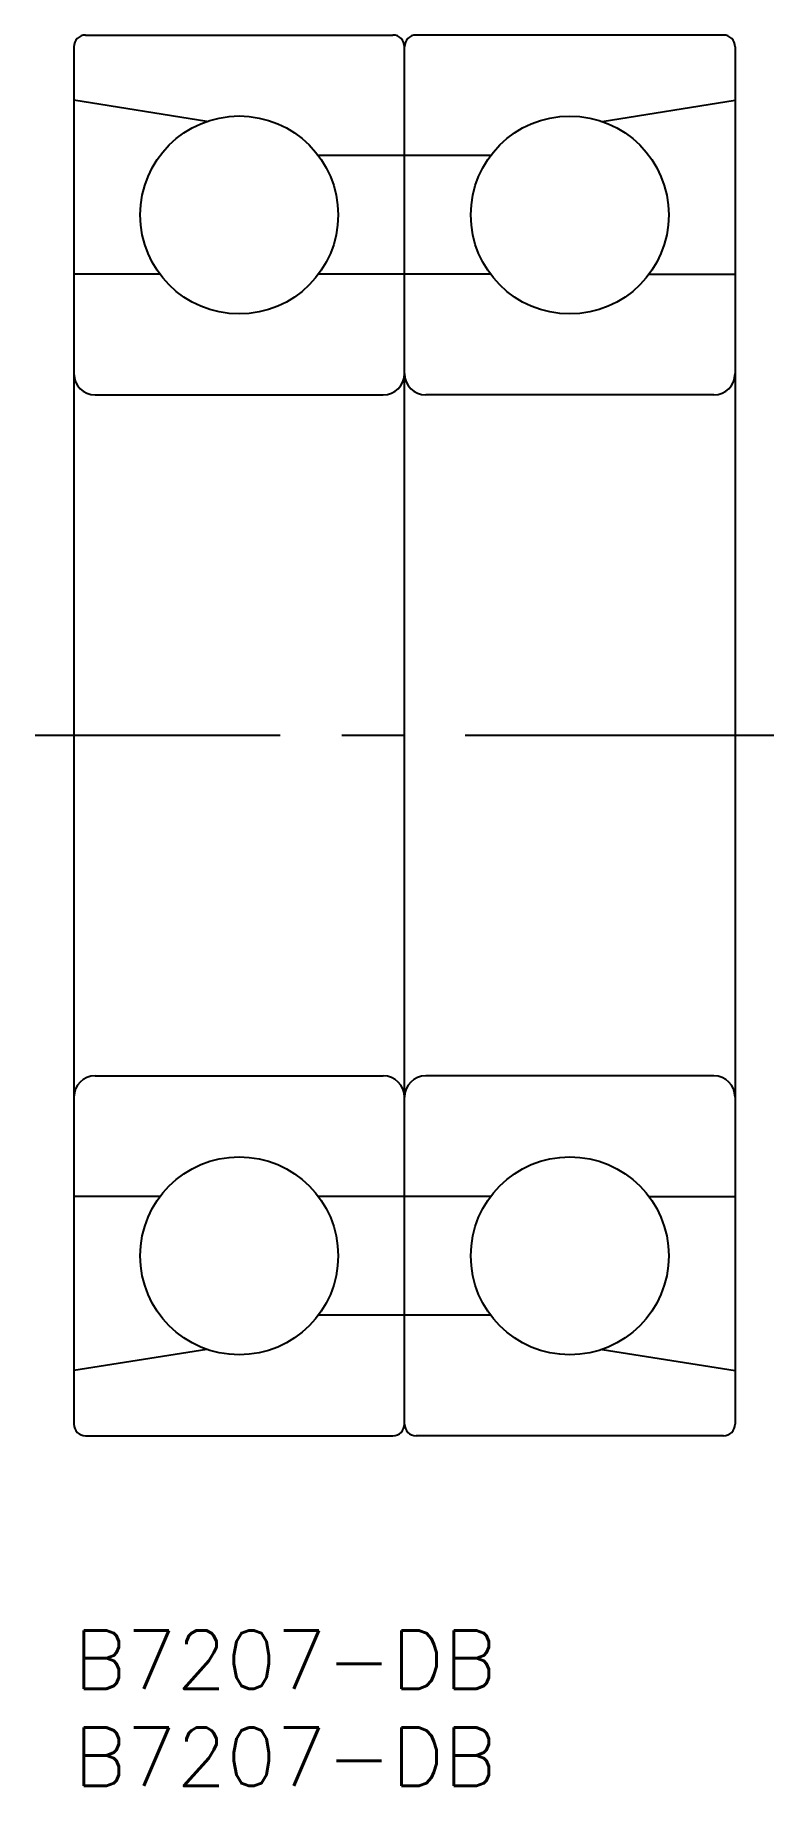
# Model space of a CAD drawing. Extents: x -2 to 36, y -8 to 82.
import ezdxf

# ---------------------------------------------------------------- set-up
doc = ezdxf.new("R2010")
doc.units = 0
doc.header["$LTSCALE"] = 0.5
doc.linetypes.add('CENTER', pattern=[50.8, 31.75, -6.35, 6.35, -6.35])
for name, color, linetype in [('MSM_CENTER', 1, 'CENTER'), ('MSM_CONTINUOUS', 7, 'CONTINUOUS'), ('MSM_PART_NUMBER', 7, 'CONTINUOUS')]:
    doc.layers.add(name, color=color, linetype=linetype)
doc.styles.get("Standard").update_dxf_attribs({"font": 'txt.shx', "height": 3, "bigfont": 'bigfont.shx'})

# ---------------------------------------------------------------- blocks, each defined once
blk = doc.blocks.new('*U2')
at = {"layer": 'MSM_PART_NUMBER'}
blk.add_text('B7207-DB', height=3, dxfattribs=at).set_placement((0, -3))
blk = doc.blocks.new('*U3')
at = {"layer": 'MSM_PART_NUMBER'}
blk.add_text('B7207-DB', height=3, dxfattribs=at).set_placement((0, -8))

msp = doc.modelspace()

# ---------------------------------------------------------------- linework, layer by layer
at = {"layer": 'MSM_CENTER'}
msp.add_line((36, 46), (-2, 46), dxfattribs=at)
at = {"layer": 'MSM_CONTINUOUS'}
for p, q in [((0.6, 82), (16.4, 82)), ((33.4, 82), (17.6, 82)), ((0, 81.4), (0, 10.6)), ((17, 10.6), (17, 81.4)), ((34, 81.4), (34, 10.6)), ((6.843, 77.56), (0, 78.65)), ((27.157, 77.56), (34, 78.65)), ((21.428, 75.8), (12.572, 75.8)), ((4.428, 69.7), (0, 69.7)), ((21.428, 69.7), (12.572, 69.7)), ((29.572, 69.7), (34, 69.7)), ((1.1, 63.5), (15.9, 63.5)), ((32.9, 63.5), (18.1, 63.5)), ((1.1, 28.5), (15.9, 28.5)), ((32.9, 28.5), (18.1, 28.5)), ((4.428, 22.3), (0, 22.3)), ((21.428, 22.3), (12.572, 22.3)), ((29.572, 22.3), (34, 22.3)), ((21.428, 16.2), (12.572, 16.2)), ((6.843, 14.44), (0, 13.35)), ((27.157, 14.44), (34, 13.35)), ((0.6, 10), (16.4, 10)), ((33.4, 10), (17.6, 10))]:
    msp.add_line(p, q, dxfattribs=at)
for centre, radius in [((8.5, 72.75), 5.088), ((25.5, 72.75), 5.087), ((8.5, 19.25), 5.088), ((25.5, 19.25), 5.088)]:
    msp.add_circle(centre, radius, dxfattribs=at)
for centre, radius, start, end in [((0.6, 81.4), 0.6, 90, 180), ((16.4, 81.4), 0.6, 0, 90), ((17.6, 81.4), 0.6, 90, 180), ((33.4, 81.4), 0.6, 0, 90), ((1.1, 64.6), 1.1, 180, 270), ((15.9, 64.6), 1.1, 270, 0), ((18.1, 64.6), 1.1, 180, 270), ((32.9, 64.6), 1.1, 270, 0), ((1.1, 27.4), 1.1, 90, 180), ((15.9, 27.4), 1.1, 0, 90), ((18.1, 27.4), 1.1, 90, 180), ((32.9, 27.4), 1.1, 0, 90), ((0.6, 10.6), 0.6, 180, 270), ((16.4, 10.6), 0.6, 270, 0), ((17.6, 10.6), 0.6, 180, 270), ((33.4, 10.6), 0.6, 270, 0)]:
    msp.add_arc(centre, radius, start, end, dxfattribs=at)

# ---------------------------------------------------------------- block references
for name in ['*U2', '*U3']:
    msp.add_blockref(name, (0, 0), dxfattribs=at)

doc.saveas('drawing.dxf')
